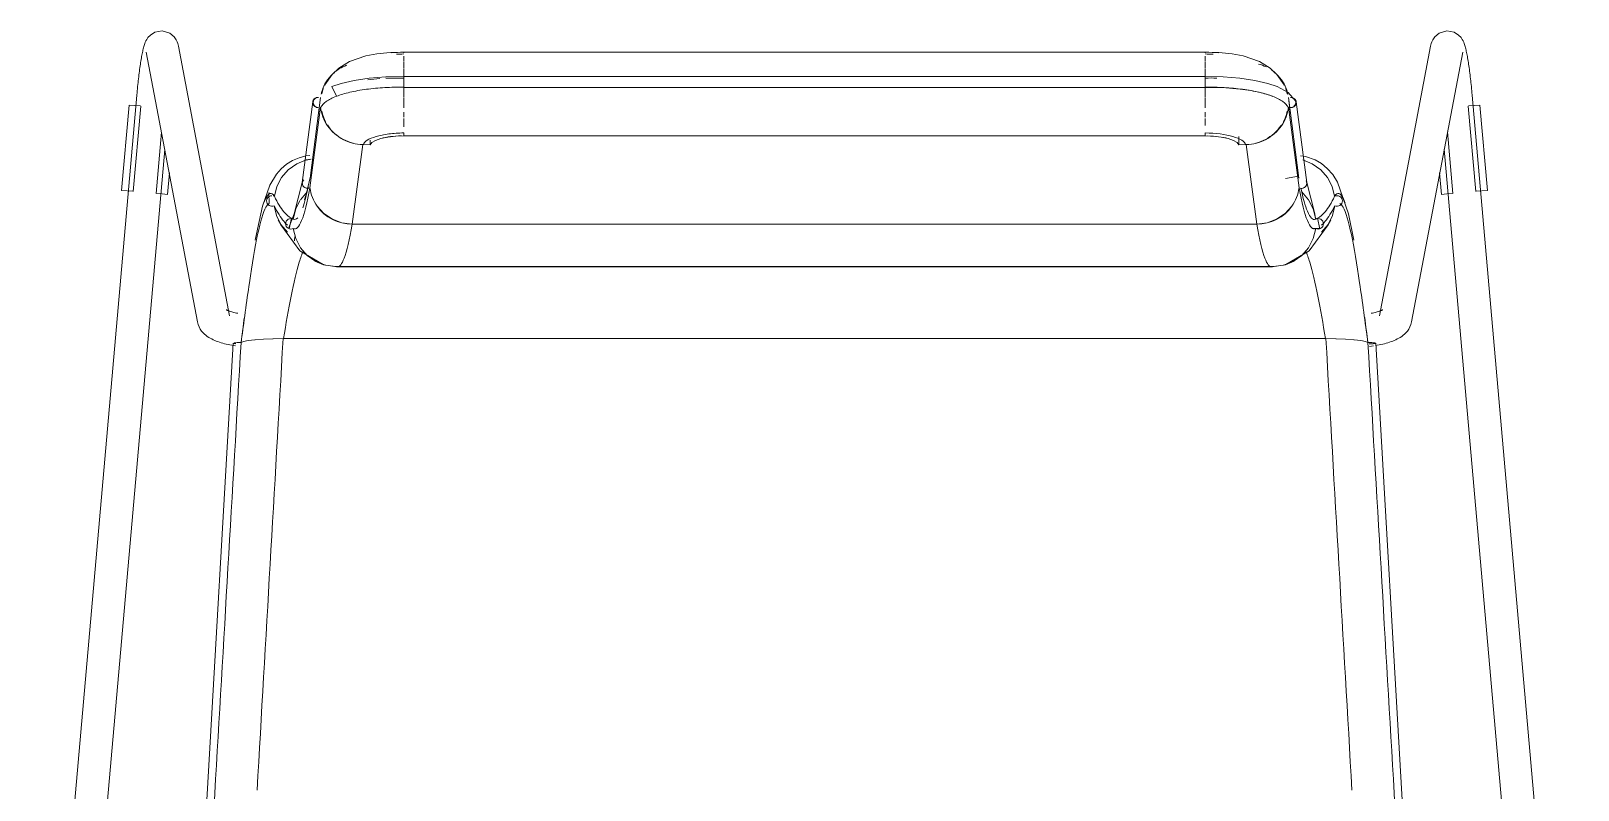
# Model space of a CAD drawing. Header units: millimetres. Extents: x 155927 to 326028, y -36033 to 97293.
# Drawn here: x 173147 to 173716, y 12868 to 13147 of the extents above; entities that cross this region are included whole.
import ezdxf

# ---------------------------------------------------------------- set-up
doc = ezdxf.new("R2010")
doc.units = ezdxf.units.MM
doc.header["$MEASUREMENT"] = 0
doc.layers.add('I-FURN', color=8, linetype='CONTINUOUS', lineweight=9)

msp = doc.modelspace()

# ---------------------------------------------------------------- linework, layer by layer
at = {"layer": 'I-FURN'}
for p, q in [((173192.3, 13146.96), (173190.65, 13145.92)), ((173195.06, 13147.44), (173192.3, 13146.96)), ((173197.81, 13146.61), (173195.06, 13147.44)), ((173197.81, 13146.61), (173199.39, 13145.28)), ((173664.75, 13146.61), (173663.17, 13145.28)), ((173664.75, 13146.61), (173667.5, 13147.44)), ((173667.5, 13147.44), (173670.26, 13146.96)), ((173670.26, 13146.96), (173671.91, 13145.92)), ((173188.03, 13140.83), (173187.93, 13140.4)), ((173188.13, 13141.24), (173188.03, 13140.83)), ((173188.24, 13141.65), (173188.13, 13141.24)), ((173188.36, 13142.04), (173188.24, 13141.65)), ((173188.48, 13142.44), (173188.36, 13142.04)), ((173188.62, 13142.84), (173188.48, 13142.44)), ((173188.79, 13143.27), (173188.62, 13142.84)), ((173189.01, 13143.75), (173188.79, 13143.27)), ((173189.31, 13144.31), (173189.01, 13143.75)), ((173189.79, 13145.01), (173189.31, 13144.31)), ((173190.65, 13145.92), (173189.79, 13145.01)), ((173199.39, 13145.28), (173200.14, 13144.2)), ((173200.14, 13144.2), (173200.51, 13143.4)), ((173200.51, 13143.4), (173200.72, 13142.78)), ((173200.72, 13142.78), (173200.86, 13142.27)), ((173200.86, 13142.27), (173200.95, 13141.85)), ((173219.76, 13042.56), (173200.95, 13141.85)), ((173661.61, 13141.85), (173642.8, 13042.56)), ((173661.7, 13142.27), (173661.61, 13141.85)), ((173661.84, 13142.78), (173661.7, 13142.27)), ((173662.05, 13143.4), (173661.84, 13142.78)), ((173662.42, 13144.2), (173662.05, 13143.4)), ((173663.17, 13145.28), (173662.42, 13144.2)), ((173671.91, 13145.92), (173672.77, 13145.01)), ((173672.77, 13145.01), (173673.25, 13144.31)), ((173673.25, 13144.31), (173673.55, 13143.75)), ((173673.55, 13143.75), (173673.77, 13143.27)), ((173673.77, 13143.27), (173673.94, 13142.84)), ((173673.94, 13142.84), (173674.08, 13142.44)), ((173674.08, 13142.44), (173674.2, 13142.04)), ((173674.2, 13142.04), (173674.32, 13141.65)), ((173674.32, 13141.65), (173674.43, 13141.24)), ((173674.43, 13141.24), (173674.53, 13140.83)), ((173674.53, 13140.83), (173674.63, 13140.4)), ((173186.99, 13135.17), (173186.9, 13134.55)), ((173187.08, 13135.77), (173186.99, 13135.17)), ((173187.17, 13136.36), (173187.08, 13135.77)), ((173187.26, 13136.93), (173187.17, 13136.36)), ((173187.36, 13137.48), (173187.26, 13136.93)), ((173187.45, 13138.01), (173187.36, 13137.48)), ((173187.54, 13138.53), (173187.45, 13138.01)), ((173187.64, 13139.02), (173187.54, 13138.53)), ((173187.73, 13139.5), (173187.64, 13139.02)), ((173187.83, 13139.96), (173187.73, 13139.5)), ((173187.93, 13140.4), (173187.83, 13139.96)), ((173189.16, 13139.61), (173207.97, 13040.32)), ((173263.92, 13136.13), (173260.04, 13133.74)), ((173269.97, 13138.25), (173263.92, 13136.13)), ((173274, 13139.04), (173269.97, 13138.25)), ((173278.82, 13139.55), (173274, 13139.04)), ((173283.85, 13139.66), (173278.82, 13139.55)), ((173283.85, 13139.66), (173283.85, 13139.49)), ((173578.71, 13139.66), (173283.85, 13139.66)), ((173283.85, 13139.36), (173283.85, 13139.64)), ((173283.85, 13136.42), (173283.85, 13138.17)), ((173283.85, 13133.56), (173283.85, 13136.14)), ((173578.71, 13139.49), (173578.71, 13139.66)), ((173578.71, 13139.66), (173583.74, 13139.55)), ((173578.71, 13139.64), (173578.71, 13139.36)), ((173578.71, 13138.17), (173578.71, 13136.42)), ((173578.71, 13136.14), (173578.71, 13133.56)), ((173583.74, 13139.55), (173588.56, 13139.04)), ((173588.56, 13139.04), (173592.59, 13138.25)), ((173592.59, 13138.25), (173598.64, 13136.13)), ((173598.64, 13136.13), (173602.52, 13133.74)), ((173654.59, 13040.32), (173673.4, 13139.61)), ((173674.63, 13140.4), (173674.73, 13139.96)), ((173674.73, 13139.96), (173674.83, 13139.5)), ((173674.83, 13139.5), (173674.92, 13139.02)), ((173674.92, 13139.02), (173675.02, 13138.53)), ((173675.02, 13138.53), (173675.11, 13138.01)), ((173675.11, 13138.01), (173675.2, 13137.48)), ((173675.2, 13137.48), (173675.3, 13136.93)), ((173675.3, 13136.93), (173675.39, 13136.36)), ((173675.39, 13136.36), (173675.48, 13135.77)), ((173675.48, 13135.77), (173675.57, 13135.17)), ((173675.57, 13135.17), (173675.66, 13134.55)), ((173186.21, 13129.12), (173186.13, 13128.39)), ((173186.29, 13129.83), (173186.21, 13129.12)), ((173186.37, 13130.54), (173186.29, 13129.83)), ((173186.46, 13131.24), (173186.37, 13130.54)), ((173186.54, 13131.93), (173186.46, 13131.24)), ((173186.63, 13132.61), (173186.54, 13131.93)), ((173186.72, 13133.27), (173186.63, 13132.61)), ((173186.81, 13133.92), (173186.72, 13133.27)), ((173186.9, 13134.55), (173186.81, 13133.92)), ((173257.56, 13131.44), (173254.88, 13127.54)), ((173260.04, 13133.74), (173257.56, 13131.44)), ((173265.57, 13129.2), (173260.88, 13128.1)), ((173271.19, 13130.04), (173265.57, 13129.2)), ((173277.31, 13130.53), (173271.19, 13130.04)), ((173283.85, 13130.62), (173277.31, 13130.53)), ((173283.85, 13133.41), (173283.85, 13130.38)), ((173283.85, 13130.38), (173283.85, 13133.39)), ((173578.71, 13130.62), (173283.85, 13130.62)), ((173283.85, 13126.77), (173283.85, 13130.62)), ((173283.85, 13130.62), (173283.85, 13130.56)), ((173283.85, 13130.56), (173283.85, 13130.36)), ((173283.85, 13130.36), (173283.85, 13130.05)), ((173283.85, 13130.05), (173283.85, 13129.66)), ((173283.85, 13129.66), (173283.85, 13129.21)), ((173283.85, 13129.21), (173283.85, 13128.72)), ((173578.71, 13130.38), (173578.71, 13133.41)), ((173578.71, 13133.39), (173578.71, 13130.38)), ((173578.71, 13130.62), (173578.71, 13126.67)), ((173578.71, 13130.62), (173585.25, 13130.53)), ((173578.71, 13130.56), (173578.71, 13130.62)), ((173578.71, 13130.36), (173578.71, 13130.56)), ((173578.71, 13130.05), (173578.71, 13130.36)), ((173578.71, 13129.66), (173578.71, 13130.05)), ((173578.71, 13129.21), (173578.71, 13129.66)), ((173578.71, 13128.72), (173578.71, 13129.21)), ((173585.25, 13130.53), (173591.37, 13130.04)), ((173591.37, 13130.04), (173596.99, 13129.2)), ((173596.99, 13129.2), (173601.68, 13128.1)), ((173602.52, 13133.74), (173605, 13131.44)), ((173605, 13131.44), (173607.68, 13127.54)), ((173675.66, 13134.55), (173675.75, 13133.92)), ((173675.75, 13133.92), (173675.84, 13133.27)), ((173675.84, 13133.27), (173675.93, 13132.61)), ((173675.93, 13132.61), (173676.02, 13131.93)), ((173676.02, 13131.93), (173676.1, 13131.24)), ((173676.1, 13131.24), (173676.19, 13130.54)), ((173676.19, 13130.54), (173676.27, 13129.83)), ((173676.27, 13129.83), (173676.35, 13129.12)), ((173676.35, 13129.12), (173676.43, 13128.39)), ((173185.68, 13123.77), (173146.73, 12680.44)), ((173185.69, 13123.92), (173185.68, 13123.77)), ((173185.76, 13124.68), (173185.69, 13123.92)), ((173185.83, 13125.43), (173185.76, 13124.68)), ((173185.9, 13126.17), (173185.83, 13125.43)), ((173185.98, 13126.92), (173185.9, 13126.17)), ((173186.05, 13127.66), (173185.98, 13126.92)), ((173186.13, 13128.39), (173186.05, 13127.66)), ((173254.88, 13127.54), (173254.78, 13127.35)), ((173260.88, 13128.1), (173257.42, 13126.94)), ((173257.42, 13126.94), (173259.18, 13123.4)), ((173283.85, 13128.72), (173283.85, 13128.22)), ((173283.85, 13128.22), (173283.85, 13127.75)), ((173283.85, 13127.75), (173283.85, 13127.33)), ((173283.85, 13127.33), (173283.85, 13127)), ((173283.85, 13127), (173283.85, 13126.77)), ((173283.85, 13126.69), (173283.85, 13122.88)), ((173283.85, 13122.88), (173283.85, 13126.69)), ((173283.85, 13126.66), (173578.71, 13126.66)), ((173578.71, 13128.22), (173578.71, 13128.72)), ((173578.71, 13127.75), (173578.71, 13128.22)), ((173578.71, 13127.33), (173578.71, 13127.75)), ((173578.71, 13127), (173578.71, 13127.33)), ((173578.71, 13126.77), (173578.71, 13127)), ((173578.71, 13126.67), (173578.71, 13126.77)), ((173578.71, 13122.88), (173578.71, 13126.69)), ((173578.71, 13126.69), (173578.71, 13122.88)), ((173584.93, 13126.58), (173578.71, 13126.66)), ((173591.49, 13126.05), (173584.93, 13126.58)), ((173595.51, 13125.46), (173591.49, 13126.05)), ((173599.94, 13124.49), (173595.51, 13125.46)), ((173603.38, 13123.4), (173599.94, 13124.49)), ((173601.68, 13128.1), (173605.14, 13126.94)), ((173605.14, 13126.94), (173609.25, 13124.76)), ((173607.68, 13127.54), (173607.78, 13127.35)), ((173609.25, 13124.76), (173611.8, 13121.85)), ((173676.43, 13128.39), (173676.51, 13127.66)), ((173676.51, 13127.66), (173676.58, 13126.92)), ((173676.58, 13126.92), (173676.66, 13126.17)), ((173676.66, 13126.17), (173676.73, 13125.43)), ((173676.73, 13125.43), (173676.8, 13124.68)), ((173676.8, 13124.68), (173676.87, 13123.92)), ((173676.87, 13123.92), (173676.88, 13123.77)), ((173715.83, 12680.44), (173676.88, 13123.77)), ((173180.1, 13088.75), (173182.86, 13120.16)), ((173182.86, 13120.16), (173184.91, 13119.98)), ((173184.34, 13088.38), (173187.1, 13119.79)), ((173184.91, 13119.98), (173186.97, 13119.8)), ((173250.4, 13121.35), (173246.55, 13091.58)), ((173253.22, 13119.37), (173249.38, 13089.67)), ((173253.24, 13122.91), (173249.4, 13093.22)), ((173252.79, 13119.38), (173252.47, 13116.94)), ((173283.85, 13119.13), (173283.85, 13122.69)), ((173578.71, 13122.69), (173578.71, 13119.13)), ((173613.16, 13093.22), (173609.32, 13122.91)), ((173609.34, 13119.37), (173613.18, 13089.67)), ((173609.47, 13121.72), (173610.09, 13116.95)), ((173616.01, 13091.58), (173612.16, 13121.35)), ((173675.46, 13119.79), (173678.22, 13088.38)), ((173675.59, 13119.8), (173677.65, 13119.98)), ((173677.65, 13119.98), (173679.7, 13120.16)), ((173679.7, 13120.16), (173682.46, 13088.75)), ((173283.85, 13115.66), (173283.85, 13117.5)), ((173283.85, 13112.67), (173283.85, 13115.14)), ((173283.85, 13112.78), (173283.85, 13112.15)), ((173578.71, 13117.5), (173578.71, 13115.66)), ((173578.71, 13115.14), (173578.71, 13112.67)), ((173194.76, 13110.11), (173192.78, 13087.63)), ((173271.5, 13107.17), (173271.5, 13105.5)), ((173271.5, 13105.5), (173272.14, 13106.36)), ((173272.14, 13106.36), (173273.49, 13107.15)), ((173273.49, 13107.15), (173275.47, 13107.82)), ((173275.47, 13107.82), (173277.97, 13108.33)), ((173277.97, 13108.33), (173280.82, 13108.65)), ((173280.82, 13108.65), (173283.85, 13108.76)), ((173578.71, 13108.82), (173283.85, 13108.82)), ((173283.85, 13108.76), (173578.71, 13108.76)), ((173578.71, 13108.76), (173581.74, 13108.65)), ((173581.74, 13108.65), (173584.59, 13108.33)), ((173584.59, 13108.33), (173587.09, 13107.82)), ((173587.09, 13107.82), (173589.07, 13107.15)), ((173589.07, 13107.15), (173590.42, 13106.36)), ((173590.42, 13106.36), (173591.06, 13105.5)), ((173591.06, 13105.5), (173591.06, 13108.51)), ((173669.78, 13087.63), (173667.79, 13110.24)), ((173158.68, 12679.39), (173195.97, 13103.74)), ((173245.35, 13100.77), (173242.99, 13099.74)), ((173247.86, 13101.43), (173245.35, 13100.77)), ((173249.28, 13101.58), (173247.86, 13101.43)), ((173264.92, 13076.29), (173268.78, 13105.57)), ((173268.78, 13105.57), (173271.5, 13105.5)), ((173591.06, 13105.5), (173593.78, 13105.57)), ((173593.78, 13105.57), (173597.64, 13076.29)), ((173615.55, 13101.25), (173613.77, 13101.48)), ((173619.15, 13099.96), (173615.55, 13101.25)), ((173666.58, 13103.89), (173703.88, 12679.39)), ((173197.01, 13087.26), (173197.71, 13095.16)), ((173238.81, 13096.68), (173237.07, 13094.72)), ((173240.79, 13098.36), (173238.81, 13096.68)), ((173241.4, 13096.34), (173238.92, 13093.51)), ((173242.99, 13099.74), (173240.79, 13098.36)), ((173244.49, 13098.51), (173241.4, 13096.34)), ((173248, 13099.92), (173244.49, 13098.51)), ((173248, 13099.91), (173249.75, 13100.28)), ((173249.74, 13100.28), (173248, 13099.92)), ((173618.07, 13098.51), (173614.56, 13099.92)), ((173621.16, 13096.34), (173618.07, 13098.51)), ((173621.42, 13098.62), (173619.15, 13099.96)), ((173623.64, 13093.51), (173621.16, 13096.34)), ((173623.59, 13096.84), (173621.42, 13098.62)), ((173625.58, 13094.59), (173623.59, 13096.84)), ((173664.85, 13095.16), (173665.55, 13087.26)), ((173234.57, 13090.6), (173231.9, 13082.98)), ((173237.07, 13094.72), (173234.57, 13090.6)), ((173237.18, 13090.19), (173236.28, 13086.56)), ((173238.92, 13093.51), (173237.18, 13090.19)), ((173246.56, 13091.66), (173243.59, 13080.04)), ((173246.6, 13091.81), (173246.53, 13091.34)), ((173246.53, 13091.34), (173246.6, 13090.88)), ((173246.79, 13092.25), (173246.6, 13091.81)), ((173246.6, 13090.88), (173246.79, 13090.43)), ((173247.08, 13092.64), (173246.79, 13092.25)), ((173246.79, 13090.43), (173247.08, 13090.05)), ((173247.08, 13090.05), (173247.47, 13089.75)), ((173247.47, 13089.75), (173247.92, 13089.56)), ((173247.92, 13089.56), (173248.41, 13089.48)), ((173248.15, 13087.71), (173249.52, 13094)), ((173248.41, 13089.48), (173248.91, 13089.52)), ((173613.04, 13094), (173608.22, 13093.05)), ((173613.65, 13089.52), (173614.15, 13089.48)), ((173614.15, 13089.48), (173614.64, 13089.56)), ((173614.64, 13089.56), (173615.09, 13089.75)), ((173615.09, 13089.75), (173615.48, 13090.05)), ((173615.48, 13090.05), (173615.77, 13090.43)), ((173615.96, 13091.81), (173615.77, 13092.25)), ((173615.77, 13090.43), (173615.96, 13090.88)), ((173616.03, 13091.34), (173615.96, 13091.81)), ((173615.96, 13090.88), (173616.03, 13091.34)), ((173616, 13091.66), (173618.97, 13080.04)), ((173625.38, 13090.19), (173623.64, 13093.51)), ((173626.28, 13086.56), (173625.38, 13090.19)), ((173627.4, 13091.77), (173625.58, 13094.59)), ((173631.39, 13080.05), (173627.4, 13091.77)), ((173182.15, 13088.57), (173180.1, 13088.75)), ((173184.21, 13088.39), (173182.15, 13088.57)), ((173194.97, 13087.44), (173192.91, 13087.62)), ((173197.01, 13087.26), (173194.97, 13087.44)), ((173233.47, 13085.35), (173233.4, 13084.86)), ((173233.4, 13084.86), (173233.46, 13084.37)), ((173233.41, 13084.86), (173233.48, 13085.34)), ((173233.46, 13084.37), (173233.41, 13084.86)), ((173233.65, 13083.92), (173233.46, 13084.37)), ((173233.46, 13084.37), (173233.64, 13083.91)), ((173233.67, 13085.8), (173233.47, 13085.35)), ((173233.48, 13085.34), (173233.67, 13085.8)), ((173233.64, 13083.91), (173233.93, 13083.51)), ((173233.94, 13083.51), (173233.65, 13083.92)), ((173233.67, 13085.8), (173233.97, 13086.19)), ((173233.97, 13086.19), (173233.67, 13085.8)), ((173233.97, 13086.19), (173234.36, 13086.5)), ((173234.36, 13086.5), (173233.97, 13086.19)), ((173235.37, 13087.49), (173234.2, 13087.81)), ((173234.2, 13087.81), (173234.4, 13083.96)), ((173234.81, 13086.7), (173234.36, 13086.5)), ((173234.36, 13086.5), (173234.82, 13086.69)), ((173235.31, 13086.77), (173234.81, 13086.7)), ((173234.82, 13086.69), (173235.31, 13086.77)), ((173235.81, 13086.73), (173236.28, 13086.56)), ((173236.28, 13086.56), (173235.81, 13086.73)), ((173245.66, 13084.97), (173244.13, 13081.91)), ((173248.39, 13088.18), (173245.88, 13085.3)), ((173247.39, 13085.27), (173248.15, 13087.71)), ((173616.68, 13085.3), (173614.17, 13088.18)), ((173618.43, 13081.91), (173616.68, 13085.3)), ((173626.28, 13086.56), (173626.75, 13086.73)), ((173626.75, 13086.73), (173626.28, 13086.56)), ((173626.75, 13086.73), (173627.25, 13086.77)), ((173627.25, 13086.77), (173626.75, 13086.73)), ((173627.25, 13086.77), (173627.74, 13086.69)), ((173627.75, 13086.7), (173627.25, 13086.77)), ((173627.74, 13086.69), (173628.2, 13086.5)), ((173628.2, 13086.5), (173627.75, 13086.7)), ((173628.2, 13086.5), (173628.59, 13086.19)), ((173628.59, 13086.19), (173628.2, 13086.5)), ((173628.59, 13086.19), (173628.89, 13085.8)), ((173628.89, 13085.8), (173628.59, 13086.19)), ((173628.91, 13083.92), (173628.62, 13083.51)), ((173628.63, 13083.51), (173628.92, 13083.91)), ((173628.89, 13085.8), (173629.08, 13085.34)), ((173629.09, 13085.35), (173628.89, 13085.8)), ((173629.1, 13084.37), (173628.91, 13083.92)), ((173628.92, 13083.91), (173629.1, 13084.37)), ((173629.08, 13085.34), (173629.15, 13084.86)), ((173629.16, 13084.86), (173629.09, 13085.35)), ((173629.15, 13084.86), (173629.1, 13084.37)), ((173629.1, 13084.37), (173629.16, 13084.86)), ((173667.59, 13087.44), (173665.55, 13087.26)), ((173669.65, 13087.62), (173667.59, 13087.44)), ((173680.41, 13088.57), (173678.35, 13088.39)), ((173682.46, 13088.75), (173680.41, 13088.57)), ((173231.9, 13082.98), (173230.01, 13074.46)), ((173233.93, 13083.51), (173234.31, 13083.19)), ((173234.31, 13083.2), (173233.94, 13083.51)), ((173234.76, 13082.99), (173234.31, 13083.2)), ((173234.31, 13083.19), (173234.76, 13082.99)), ((173235.25, 13082.9), (173234.76, 13082.99)), ((173234.76, 13082.99), (173235.25, 13082.9)), ((173235.75, 13082.93), (173235.25, 13082.9)), ((173235.25, 13082.9), (173235.75, 13082.92)), ((173236.23, 13083.08), (173235.75, 13082.93)), ((173235.75, 13082.92), (173236.23, 13083.08)), ((173237.02, 13079.47), (173236.23, 13083.08)), ((173236.23, 13083.08), (173237.01, 13079.46)), ((173237.01, 13079.46), (173238.65, 13076.14)), ((173238.66, 13076.14), (173237.02, 13079.47)), ((173241.33, 13078.11), (173240.94, 13077.8)), ((173240.95, 13077.79), (173241.33, 13078.11)), ((173241.33, 13078.11), (173241.78, 13078.31)), ((173241.78, 13078.31), (173241.33, 13078.11)), ((173243.59, 13080.04), (173241.42, 13074.72)), ((173242.56, 13078.48), (173241.72, 13074.59)), ((173241.78, 13078.31), (173242.27, 13078.39)), ((173242.27, 13078.39), (173241.78, 13078.31)), ((173242.27, 13078.39), (173242.77, 13078.35)), ((173242.77, 13078.36), (173242.27, 13078.39)), ((173243.24, 13078.19), (173242.77, 13078.36)), ((173242.77, 13078.35), (173243.24, 13078.19)), ((173244.13, 13081.91), (173243.24, 13078.19)), ((173252.01, 13082.91), (173254.49, 13080.17)), ((173254.49, 13080.17), (173257.61, 13078.09)), ((173257.61, 13078.09), (173261.15, 13076.77)), ((173601.41, 13076.77), (173604.95, 13078.09)), ((173604.95, 13078.09), (173608.07, 13080.17)), ((173608.07, 13080.17), (173610.55, 13082.91)), ((173619.32, 13078.19), (173618.43, 13081.91)), ((173618.97, 13080.04), (173619.29, 13078.18)), ((173619.79, 13078.36), (173619.32, 13078.19)), ((173619.32, 13078.19), (173619.79, 13078.35)), ((173619.79, 13078.35), (173620.29, 13078.39)), ((173620.29, 13078.39), (173619.79, 13078.36)), ((173620.84, 13074.59), (173620, 13078.48)), ((173620.29, 13078.39), (173620.78, 13078.31)), ((173620.78, 13078.31), (173620.29, 13078.39)), ((173620.78, 13078.31), (173621.23, 13078.11)), ((173621.23, 13078.11), (173620.78, 13078.31)), ((173621.23, 13078.11), (173621.61, 13077.79)), ((173621.62, 13077.8), (173621.23, 13078.11)), ((173625.54, 13079.47), (173623.9, 13076.14)), ((173623.91, 13076.14), (173625.55, 13079.46)), ((173626.33, 13083.08), (173625.54, 13079.47)), ((173625.55, 13079.46), (173626.33, 13083.08)), ((173626.81, 13082.93), (173626.33, 13083.08)), ((173626.33, 13083.08), (173626.81, 13082.92)), ((173627.31, 13082.9), (173626.81, 13082.93)), ((173626.81, 13082.92), (173627.31, 13082.9)), ((173627.8, 13082.99), (173627.31, 13082.9)), ((173627.31, 13082.9), (173627.8, 13082.99)), ((173628.25, 13083.2), (173627.8, 13082.99)), ((173627.8, 13082.99), (173628.25, 13083.19)), ((173628.62, 13083.51), (173628.25, 13083.2)), ((173628.25, 13083.19), (173628.63, 13083.51)), ((173633.29, 13070.39), (173631.39, 13080.05)), ((173230.01, 13074.46), (173229.27, 13070.39)), ((173238.6, 13076.06), (173237.71, 13077.81)), ((173245.58, 13066.52), (173238.6, 13076.06)), ((173238.65, 13076.14), (173241.05, 13073.3)), ((173241.05, 13073.3), (173238.66, 13076.14)), ((173240.46, 13076.93), (173240.39, 13076.44)), ((173240.39, 13076.44), (173240.46, 13075.95)), ((173240.4, 13076.44), (173240.46, 13076.93)), ((173240.46, 13075.95), (173240.4, 13076.44)), ((173240.46, 13076.93), (173240.65, 13077.39)), ((173240.65, 13077.39), (173240.46, 13076.93)), ((173240.65, 13075.49), (173240.46, 13075.95)), ((173240.46, 13075.95), (173240.65, 13075.49)), ((173240.94, 13077.8), (173240.65, 13077.39)), ((173240.65, 13077.39), (173240.95, 13077.79)), ((173240.95, 13075.09), (173240.65, 13075.49)), ((173240.65, 13075.49), (173240.94, 13075.09)), ((173240.94, 13075.09), (173241.33, 13074.77)), ((173241.33, 13074.77), (173240.95, 13075.09)), ((173241.78, 13074.57), (173241.33, 13074.77)), ((173241.33, 13074.77), (173241.78, 13074.57)), ((173242.27, 13074.49), (173241.78, 13074.57)), ((173241.78, 13074.57), (173242.27, 13074.49)), ((173242.77, 13074.53), (173242.27, 13074.49)), ((173242.27, 13074.49), (173242.77, 13074.52)), ((173243.24, 13074.69), (173242.77, 13074.53)), ((173242.77, 13074.52), (173243.24, 13074.69)), ((173243.24, 13074.69), (173244.13, 13070.97)), ((173261.15, 13076.77), (173264.92, 13076.29)), ((173597.64, 13076.29), (173264.92, 13076.29)), ((173264.92, 13076.29), (173597.64, 13076.29)), ((173597.64, 13076.29), (173601.41, 13076.77)), ((173616.98, 13066.52), (173623.96, 13076.06)), ((173618.26, 13074.67), (173621.14, 13074.72)), ((173618.43, 13070.97), (173619.32, 13074.69)), ((173619.79, 13074.53), (173619.32, 13074.69)), ((173619.32, 13074.69), (173619.79, 13074.52)), ((173620.29, 13074.49), (173619.79, 13074.53)), ((173619.79, 13074.52), (173620.29, 13074.49)), ((173620.78, 13074.57), (173620.29, 13074.49)), ((173620.29, 13074.49), (173620.78, 13074.57)), ((173621.23, 13074.77), (173620.78, 13074.57)), ((173620.78, 13074.57), (173621.23, 13074.77)), ((173621.61, 13075.09), (173621.23, 13074.77)), ((173621.23, 13074.77), (173621.62, 13075.09)), ((173623.9, 13076.14), (173621.51, 13073.3)), ((173621.51, 13073.3), (173623.91, 13076.14)), ((173621.61, 13077.79), (173621.91, 13077.39)), ((173621.91, 13075.49), (173621.61, 13075.09)), ((173621.91, 13077.39), (173621.62, 13077.8)), ((173621.62, 13075.09), (173621.91, 13075.49)), ((173621.91, 13077.39), (173622.1, 13076.93)), ((173622.1, 13076.93), (173621.91, 13077.39)), ((173622.1, 13075.95), (173621.91, 13075.49)), ((173621.91, 13075.49), (173622.1, 13075.95)), ((173622.1, 13076.93), (173622.16, 13076.44)), ((173622.17, 13076.44), (173622.1, 13076.93)), ((173622.16, 13076.44), (173622.1, 13075.95)), ((173622.1, 13075.95), (173622.17, 13076.44)), ((173623.96, 13076.06), (173624.85, 13077.81)), ((173245.89, 13067.58), (173244.13, 13070.97)), ((173244.13, 13070.97), (173245.88, 13067.58)), ((173254.24, 13061.41), (173245.58, 13066.52)), ((173245.88, 13067.58), (173248.39, 13064.7)), ((173248.39, 13064.71), (173245.89, 13067.58)), ((173608.32, 13061.41), (173616.98, 13066.52)), ((173616.67, 13067.58), (173614.17, 13064.71)), ((173614.17, 13064.7), (173616.68, 13067.58)), ((173618.43, 13070.97), (173616.67, 13067.58)), ((173616.68, 13067.58), (173618.43, 13070.97)), ((173251.53, 13062.54), (173248.39, 13064.71)), ((173248.39, 13064.7), (173251.53, 13062.53)), ((173254.39, 13061.34), (173251.21, 13062.71)), ((173255.1, 13061.17), (173251.53, 13062.54)), ((173251.53, 13062.53), (173255.1, 13061.17)), ((173259.43, 13060.54), (173254.39, 13061.34)), ((173258.89, 13060.7), (173255.1, 13061.17)), ((173255.1, 13061.17), (173258.89, 13060.7)), ((173603.13, 13060.54), (173608.17, 13061.34)), ((173607.46, 13061.17), (173603.67, 13060.7)), ((173603.67, 13060.7), (173607.46, 13061.17)), ((173611.03, 13062.54), (173607.46, 13061.17)), ((173607.46, 13061.17), (173611.03, 13062.53)), ((173608.17, 13061.34), (173611.35, 13062.71)), ((173614.17, 13064.71), (173611.03, 13062.54)), ((173611.03, 13062.53), (173614.17, 13064.7)), ((173603.67, 13060.7), (173258.89, 13060.7)), ((173258.89, 13060.7), (173603.67, 13060.7)), ((173259.43, 13060.54), (173564.23, 13060.54)), ((173564.23, 13060.54), (173603.13, 13060.54)), ((173218.54, 13044.79), (173218.57, 13044.77)), ((173218.57, 13044.77), (173218.64, 13044.73)), ((173218.64, 13044.73), (173218.73, 13044.68)), ((173218.73, 13044.68), (173218.88, 13044.61)), ((173218.88, 13044.61), (173219.07, 13044.52)), ((173219.07, 13044.52), (173219.31, 13044.42)), ((173219.31, 13044.42), (173219.57, 13044.32)), ((173219.57, 13044.32), (173219.88, 13044.22)), ((173219.88, 13044.22), (173220.21, 13044.11)), ((173220.21, 13044.11), (173220.58, 13044)), ((173220.58, 13044), (173220.97, 13043.89)), ((173220.97, 13043.89), (173221.4, 13043.79)), ((173221.4, 13043.79), (173221.84, 13043.68)), ((173641.16, 13043.79), (173640.72, 13043.68)), ((173641.59, 13043.89), (173641.16, 13043.79)), ((173641.98, 13044), (173641.59, 13043.89)), ((173642.35, 13044.11), (173641.98, 13044)), ((173642.68, 13044.22), (173642.35, 13044.11)), ((173642.99, 13044.32), (173642.68, 13044.22)), ((173643.25, 13044.42), (173642.99, 13044.32)), ((173643.49, 13044.52), (173643.25, 13044.42)), ((173643.68, 13044.61), (173643.49, 13044.52)), ((173643.83, 13044.68), (173643.68, 13044.61)), ((173643.92, 13044.73), (173643.83, 13044.68)), ((173643.99, 13044.77), (173643.92, 13044.73)), ((173644.02, 13044.79), (173643.99, 13044.77)), ((173207.97, 13040.32), (173208.23, 13039.34)), ((173208.23, 13039.34), (173208.59, 13038.44)), ((173208.59, 13038.44), (173209.03, 13037.65)), ((173221.84, 13043.68), (173222.31, 13043.58)), ((173222.31, 13043.58), (173222.8, 13043.49)), ((173640.25, 13043.58), (173639.76, 13043.49)), ((173640.72, 13043.68), (173640.25, 13043.58)), ((173653.97, 13038.44), (173653.53, 13037.65)), ((173654.33, 13039.34), (173653.97, 13038.44)), ((173654.59, 13040.32), (173654.33, 13039.34)), ((173201.88, 12700.57), (173221.16, 13032.48)), ((173209.03, 13037.65), (173209.51, 13036.96)), ((173209.51, 13036.96), (173210.02, 13036.37)), ((173210.02, 13036.37), (173210.55, 13035.85)), ((173210.55, 13035.85), (173211.08, 13035.39)), ((173211.08, 13035.39), (173211.61, 13034.99)), ((173211.61, 13034.99), (173212.14, 13034.63)), ((173212.14, 13034.63), (173212.68, 13034.31)), ((173212.68, 13034.31), (173213.22, 13034.02)), ((173213.22, 13034.02), (173213.77, 13033.75)), ((173213.77, 13033.75), (173214.33, 13033.5)), ((173214.33, 13033.5), (173214.9, 13033.26)), ((173214.9, 13033.26), (173215.48, 13033.04)), ((173215.48, 13033.04), (173216.08, 13032.84)), ((173216.08, 13032.84), (173216.68, 13032.64)), ((173216.68, 13032.64), (173217.3, 13032.46)), ((173217.3, 13032.46), (173217.93, 13032.29)), ((173221.22, 13032.42), (173221.16, 13032.48)), ((173221.17, 13032.48), (173221.23, 13032.42)), ((173221.41, 13032.37), (173221.7, 13032.33)), ((173221.7, 13032.33), (173221.41, 13032.37)), ((173221.73, 13032.62), (173221.43, 13032.58)), ((173221.43, 13032.58), (173221.73, 13032.62)), ((173222.12, 13032.66), (173221.73, 13032.62)), ((173221.73, 13032.62), (173222.11, 13032.66)), ((173222.11, 13032.66), (173222.57, 13032.68)), ((173222.57, 13032.68), (173222.12, 13032.66)), ((173223.06, 13032.69), (173222.57, 13032.68)), ((173222.57, 13032.68), (173223.06, 13032.69)), ((173223.56, 13032.68), (173223.06, 13032.69)), ((173223.06, 13032.69), (173223.56, 13032.68)), ((173224.03, 13032.67), (173223.56, 13032.68)), ((173223.56, 13032.68), (173224.03, 13032.67)), ((173224.03, 13032.67), (173224.93, 13033.07)), ((173224.93, 13033.07), (173224.03, 13032.67)), ((173224.93, 13033.07), (173226.67, 13033.43)), ((173226.68, 13033.43), (173224.93, 13033.07)), ((173226.68, 13033.43), (173229.14, 13033.74)), ((173229.17, 13033.74), (173226.68, 13033.43)), ((173229.17, 13033.75), (173232.23, 13033.98)), ((173232.28, 13033.98), (173229.17, 13033.74)), ((173232.27, 13033.98), (173235.75, 13034.13)), ((173235.81, 13034.14), (173232.28, 13033.98)), ((173235.81, 13034.14), (173239.5, 13034.19)), ((173239.58, 13034.19), (173235.81, 13034.14)), ((173622.98, 13034.19), (173239.58, 13034.19)), ((173239.58, 13034.19), (173622.98, 13034.19)), ((173626.75, 13034.14), (173622.98, 13034.19)), ((173623.06, 13034.19), (173626.75, 13034.14)), ((173630.28, 13033.98), (173626.75, 13034.14)), ((173626.81, 13034.13), (173630.29, 13033.98)), ((173633.39, 13033.74), (173630.28, 13033.98)), ((173630.33, 13033.98), (173633.39, 13033.75)), ((173635.88, 13033.43), (173633.39, 13033.74)), ((173633.42, 13033.74), (173635.88, 13033.43)), ((173637.63, 13033.07), (173635.88, 13033.43)), ((173635.89, 13033.43), (173637.63, 13033.07)), ((173637.63, 13033.07), (173638.53, 13032.67)), ((173638.53, 13032.67), (173637.63, 13033.07)), ((173639, 13032.68), (173638.53, 13032.67)), ((173638.53, 13032.67), (173639, 13032.68)), ((173639.5, 13032.69), (173639, 13032.68)), ((173639, 13032.68), (173639.5, 13032.69)), ((173639.99, 13032.68), (173639.5, 13032.69)), ((173639.5, 13032.69), (173639.99, 13032.68)), ((173640.44, 13032.66), (173639.99, 13032.68)), ((173639.99, 13032.68), (173640.45, 13032.66)), ((173640.83, 13032.62), (173640.44, 13032.66)), ((173640.45, 13032.66), (173640.83, 13032.62)), ((173641.13, 13032.58), (173640.83, 13032.62)), ((173640.83, 13032.62), (173641.13, 13032.58)), ((173640.86, 13032.33), (173641.15, 13032.37)), ((173641.15, 13032.37), (173640.86, 13032.33)), ((173641.32, 13032.53), (173641.13, 13032.58)), ((173641.13, 13032.58), (173641.33, 13032.53)), ((173641.15, 13032.37), (173641.33, 13032.42)), ((173641.34, 13032.42), (173641.15, 13032.37)), ((173641.39, 13032.48), (173641.32, 13032.53)), ((173641.33, 13032.53), (173641.4, 13032.48)), ((173641.33, 13032.42), (173641.39, 13032.48)), ((173641.4, 13032.48), (173641.34, 13032.42)), ((173660.68, 12700.57), (173641.4, 13032.48)), ((173645.26, 13032.46), (173644.63, 13032.29)), ((173645.88, 13032.64), (173645.26, 13032.46)), ((173646.48, 13032.84), (173645.88, 13032.64)), ((173647.08, 13033.04), (173646.48, 13032.84)), ((173647.66, 13033.26), (173647.08, 13033.04)), ((173648.23, 13033.5), (173647.66, 13033.26)), ((173648.79, 13033.75), (173648.23, 13033.5)), ((173649.34, 13034.02), (173648.79, 13033.75)), ((173649.88, 13034.31), (173649.34, 13034.02)), ((173650.42, 13034.63), (173649.88, 13034.31)), ((173650.95, 13034.99), (173650.42, 13034.63)), ((173651.48, 13035.39), (173650.95, 13034.99)), ((173652.01, 13035.85), (173651.48, 13035.39)), ((173652.54, 13036.37), (173652.01, 13035.85)), ((173653.05, 13036.96), (173652.54, 13036.37)), ((173653.53, 13037.65), (173653.05, 13036.96)), ((173217.93, 13032.29), (173218.57, 13032.12)), ((173218.57, 13032.12), (173219.23, 13031.97)), ((173219.23, 13031.97), (173219.89, 13031.83)), ((173219.89, 13031.83), (173220.57, 13031.69)), ((173220.57, 13031.69), (173221.27, 13031.57)), ((173221.27, 13031.57), (173221.97, 13031.45)), ((173221.7, 13032.33), (173222.08, 13032.29)), ((173222.08, 13032.29), (173221.7, 13032.33)), ((173639.04, 13032.27), (173639.54, 13032.26)), ((173639.54, 13032.26), (173639.04, 13032.27)), ((173639.87, 13031.34), (173639.15, 13031.25)), ((173639.54, 13032.26), (173640.03, 13032.27)), ((173640.03, 13032.27), (173639.54, 13032.26)), ((173640.59, 13031.45), (173639.87, 13031.34)), ((173640.03, 13032.27), (173640.48, 13032.29)), ((173640.48, 13032.29), (173640.03, 13032.27)), ((173640.48, 13032.29), (173640.86, 13032.33)), ((173640.86, 13032.33), (173640.48, 13032.29)), ((173641.99, 13031.69), (173641.29, 13031.57)), ((173642.67, 13031.83), (173641.99, 13031.69)), ((173643.33, 13031.97), (173642.67, 13031.83)), ((173643.99, 13032.12), (173643.33, 13031.97)), ((173644.63, 13032.29), (173643.99, 13032.12))]:
    msp.add_line(p, q, dxfattribs=at)
for centre, major_axis, ratio, start_param, end_param in [((173283.85, 13135.38), (-12.4, 0), 0.287441, 4.712389, 4.932602), ((173578.71, 13135.38), (12.4, 0), 0.287441, 1.332781, 1.570796), ((173283.85, 13123.91), (0, 15.75), 0.000004, 2.669107, 2.851347), ((173578.71, 13123.91), (0, 15.75), 0.000004, 3.431839, 3.614078), ((173248.5, 13091.35), (1.96, 0), 0.955139, 2.379629, 4.923331), ((173265.05, 13091.36), (15.78, 0), 0.955139, 3.254129, 3.495629), ((173597.51, 13091.36), (15.78, 0), 0.955139, 5.929149, 6.170649), ((173614.06, 13091.35), (1.96, 0), 0.955139, 4.501447, 6.790779), ((173265.05, 13091.36), (15.78, 0), 0.955139, 3.495799, 3.737346), ((173597.51, 13091.36), (15.78, 0), 0.955139, 5.687432, 5.928979), ((173265.05, 13091.36), (15.78, 0), 0.955139, 3.737469, 4.704147), ((173597.51, 13091.36), (15.78, 0), 0.955139, 4.720632, 5.68731)]:
    msp.add_ellipse(centre, major_axis=major_axis, ratio=ratio, start_param=start_param, end_param=end_param, dxfattribs=at)
for points, knots in [([(173262.99, 13134.82), (173262.47, 13134.63), (173261.12, 13134.07), (173259.87, 13133.33), (173259.14, 13132.8)], [0.260519, 0.260519, 0.260519, 0.260519, 0.3333333, 0.4544474, 0.4544474, 0.4544474, 0.4544474]), ([(173258.35, 13132.17), (173257.4, 13131.38), (173255.73, 13129.57), (173254.13, 13126.75), (173253.67, 13124.84), (173253.51, 13124.1)], [0.5, 0.5, 0.5, 0.5, 0.6666667, 0.8333333, 0.9365189, 0.9365189, 0.9365189, 0.9365189]), ([(173609.13, 13124.03), (173608.97, 13124.8), (173608.4, 13126.7), (173606.84, 13129.56), (173604.84, 13131.75), (173603.45, 13132.75), (173603.05, 13133.02)], [0.0592823, 0.0592823, 0.0592823, 0.0592823, 0.1666667, 0.3333333, 0.5, 0.565028, 0.565028, 0.565028, 0.565028]), ([(173259.18, 13123.4), (173260.61, 13123.94), (173263.94, 13124.94), (173270, 13126.03), (173276.86, 13126.66), (173281.51, 13126.74), (173283.85, 13126.69)], [0.3397465, 0.3397465, 0.3397465, 0.3397465, 0.5, 0.6666667, 0.8333333, 0.9999948, 0.9999948, 0.9999948, 0.9999948]), ([(173252.37, 13122.96), (173252.22, 13122.96), (173252, 13122.94), (173251.71, 13122.87), (173251.44, 13122.78), (173251.13, 13122.59), (173250.81, 13122.31), (173250.57, 13121.95), (173250.44, 13121.6), (173250.39, 13121.29), (173250.39, 13121.01), (173250.42, 13120.75), (173250.49, 13120.5), (173250.61, 13120.24), (173250.8, 13119.94), (173251.12, 13119.61), (173251.52, 13119.37), (173251.87, 13119.26), (173252.13, 13119.21), (173252.29, 13119.19), (173252.37, 13119.19)], [0.1111111, 0.1111111, 0.1111111, 0.1111111, 0.1666667, 0.1944444, 0.2222222, 0.2777778, 0.3333333, 0.3888889, 0.4444444, 0.4791667, 0.5138889, 0.5486111, 0.5833333, 0.6180556, 0.6527778, 0.7222222, 0.7916667, 0.8263889, 0.8611111, 0.8888889, 0.8888889, 0.8888889, 0.8888889]), ([(173251.97, 13119.28), (173251.85, 13119.32), (173251.62, 13119.42), (173251.21, 13119.7), (173250.75, 13120.24), (173250.5, 13121.11), (173250.73, 13121.9), (173251.12, 13122.41), (173251.51, 13122.7), (173251.96, 13122.89), (173252.29, 13122.93), (173252.46, 13122.94)], [-0.8125, -0.8125, -0.8125, -0.8125, -0.765625, -0.71875, -0.625, -0.5, -0.375, -0.3125, -0.25, -0.1875, -0.125, -0.125, -0.125, -0.125]), ([(173609.34, 13119.37), (173609.48, 13119.31), (173609.69, 13119.24), (173609.98, 13119.2), (173610.26, 13119.19), (173610.56, 13119.22), (173610.85, 13119.31), (173611.12, 13119.42), (173611.43, 13119.62), (173611.75, 13119.92), (173611.99, 13120.29), (173612.12, 13120.65), (173612.17, 13120.96), (173612.17, 13121.23), (173612.14, 13121.5), (173612.07, 13121.74), (173611.95, 13121.99), (173611.76, 13122.29), (173611.44, 13122.6), (173611.04, 13122.82), (173610.69, 13122.92), (173610.43, 13122.95), (173610.27, 13122.96), (173610.19, 13122.96)], [0, 0, 0, 0, 0.0555556, 0.0833333, 0.1111111, 0.1666667, 0.1944444, 0.2222222, 0.2777778, 0.3333333, 0.3888889, 0.4444444, 0.4791667, 0.5138889, 0.5486111, 0.5833333, 0.6180556, 0.6527778, 0.7222222, 0.7916667, 0.8263889, 0.8611111, 0.8888889, 0.8888889, 0.8888889, 0.8888889]), ([(173610.1, 13122.94), (173610.27, 13122.94), (173610.55, 13122.9), (173610.94, 13122.75), (173611.35, 13122.5), (173611.81, 13121.97), (173612.06, 13121.11), (173611.83, 13120.32), (173611.44, 13119.79), (173611.05, 13119.47), (173610.75, 13119.33), (173610.59, 13119.28)], [-0.875, -0.875, -0.875, -0.875, -0.8125, -0.765625, -0.71875, -0.625, -0.5, -0.375, -0.3125, -0.25, -0.1875, -0.1875, -0.1875, -0.1875]), ([(173265.25, 13106.12), (173264.02, 13106.45), (173260.49, 13107.87), (173257.09, 13110.44), (173255.94, 13112.72), (173255.88, 13112.84)], [-0.8333333, -0.8333333, -0.8333333, -0.8333333, -0.6666667, -0.3333333, -0.3156804, -0.3156804, -0.3156804, -0.3156804]), ([(173606.73, 13112.82), (173606.66, 13112.71), (173605.17, 13110.53), (173602.13, 13107.93), (173598.55, 13106.37), (173597.31, 13106.12)], [-0.6843196, -0.6843196, -0.6843196, -0.6843196, -0.6666667, -0.3333333, -0.1666667, -0.1666667, -0.1666667, -0.1666667]), ([(173619.32, 13078.19), (173618.3, 13077.65), (173616.48, 13079.38), (173614.67, 13085.86), (173613.88, 13089.58)], [0, 0, 0, 0, 0.5, 0.8877852, 0.8877852, 0.8877852, 0.8877852]), ([(173224.03, 13032.67), (173225.05, 13040.22), (173227.08, 13055.43), (173230.13, 13073.87), (173232.57, 13082.17), (173233.99, 13083.76), (173234.4, 13083.96)], [0, 0, 0, 0, 0.25, 0.5, 0.75, 0.8499411, 0.8499411, 0.8499411, 0.8499411]), ([(173232.51, 13084.35), (173232.74, 13084.98), (173234, 13087.89), (173235.25, 13088.12), (173236.28, 13086.56)], [0.6929173, 0.6929173, 0.6929173, 0.6929173, 0.75, 1, 1, 1, 1]), ([(173236.28, 13086.56), (173237.44, 13084.16), (173239.53, 13080.73), (173241.62, 13078.95), (173242.56, 13078.48)], [0, 0, 0, 0, 0.5, 0.9025383, 0.9025383, 0.9025383, 0.9025383]), ([(173626.28, 13086.56), (173625.12, 13084.16), (173623.03, 13080.73), (173620.94, 13078.95), (173620, 13078.48)], [0, 0, 0, 0, 0.5, 0.9025379, 0.9025379, 0.9025379, 0.9025379]), ([(173630.13, 13084.14), (173629.87, 13084.86), (173628.59, 13087.89), (173627.31, 13088.12), (173626.28, 13086.56)], [0.6866019, 0.6866019, 0.6866019, 0.6866019, 0.75, 1, 1, 1, 1]), ([(173638.53, 13032.67), (173637.51, 13040.22), (173635.48, 13055.43), (173632.43, 13073.87), (173629.99, 13082.17), (173628.57, 13083.76), (173628.16, 13083.96)], [0, 0, 0, 0, 0.25, 0.5, 0.75, 0.8499412, 0.8499412, 0.8499412, 0.8499412]), ([(173236.23, 13083.08), (173237.4, 13080.67), (173239.02, 13078.01), (173240.65, 13076.34), (173241.11, 13075.95)], [0, 0, 0, 0, 0.5, 0.6963068, 0.6963068, 0.6963068, 0.6963068]), ([(173626.33, 13083.08), (173625.16, 13080.67), (173623.54, 13078.01), (173621.91, 13076.34), (173621.45, 13075.95)], [0, 0, 0, 0, 0.5, 0.696307, 0.696307, 0.696307, 0.696307]), ([(173259.43, 13060.54), (173260.25, 13060.54), (173262.09, 13062.93), (173263.92, 13070.57), (173264.92, 13076.29)], [0.0892847, 0.0892847, 0.0892847, 0.0892847, 0.5, 1, 1, 1, 1]), ([(173597.64, 13076.29), (173598.64, 13070.57), (173600.47, 13062.93), (173602.31, 13060.54), (173603.13, 13060.54)], [0, 0, 0, 0, 0.5, 0.9107154, 0.9107154, 0.9107154, 0.9107154]), ([(173239.58, 13034.19), (173240.55, 13039.58), (173242.5, 13050.36), (173244.93, 13061.08), (173246.39, 13065.32), (173246.88, 13066.47)], [0, 0, 0, 0, 0.25, 0.5, 0.625, 0.625, 0.625, 0.625]), ([(173615.68, 13066.47), (173616.17, 13065.32), (173617.63, 13061.08), (173620.06, 13050.36), (173622.01, 13039.58), (173622.98, 13034.19)], [0.375, 0.375, 0.375, 0.375, 0.5, 0.75, 1, 1, 1, 1])]:
    msp.add_open_spline(points, degree=3, knots=knots, dxfattribs=at)
for points in [[(173279.25, 13139.38), (173280.72, 13139.51), (173282.28, 13139.58), (173283.85, 13139.57)], [(173578.71, 13139.57), (173580.42, 13139.58), (173582.09, 13139.5), (173583.68, 13139.35)], [(173601.09, 13134.18), (173600.2, 13134.61), (173599.28, 13135.01), (173598.32, 13135.25)], [(173270.7, 13129.41), (173272.11, 13129.59), (173273.56, 13129.76), (173275.04, 13129.87)], [(173277.25, 13129.99), (173279.44, 13130.1), (173281.63, 13130.13), (173283.85, 13130.09)], [(173578.71, 13130.09), (173580.14, 13130.12), (173581.56, 13130.11), (173582.97, 13130.08)], [(173253.69, 13124.25), (173253.85, 13124.93), (173254.05, 13125.6), (173254.3, 13126.26)], [(173578.71, 13126.69), (173581.05, 13126.74), (173585.7, 13126.66), (173592.56, 13126.03), (173598.7, 13124.92), (173603.77, 13123.39), (173607.47, 13121.5), (173608.78, 13120.09), (173609.14, 13119.36)], [(173608.25, 13126.25), (173608.5, 13125.62), (173608.66, 13124.97), (173608.8, 13124.32)], [(173253.22, 13119.37), (173253.37, 13118.13), (173253.95, 13115.75), (173255.71, 13112.41), (173258.24, 13109.58), (173261.39, 13107.39), (173264.99, 13105.97), (173267.49, 13105.61), (173268.78, 13105.57)], [(173253.42, 13119.36), (173253.78, 13120.09), (173255.09, 13121.5), (173257.55, 13122.76), (173259.01, 13123.33)], [(173255.2, 13113.86), (173254.51, 13115.12), (173254.1, 13116.48), (173253.77, 13117.87)], [(173593.78, 13105.57), (173595.07, 13105.61), (173597.57, 13105.97), (173601.17, 13107.39), (173604.32, 13109.58), (173606.85, 13112.41), (173608.61, 13115.75), (173609.19, 13118.13), (173609.34, 13119.37)], [(173608.88, 13117.85), (173608.57, 13116.47), (173608.06, 13115.1), (173607.37, 13113.85)], [(173610.1, 13119.19), (173609.93, 13119.18), (173609.76, 13119.18), (173609.6, 13119.22)], [(173269.03, 13105.58), (173269.16, 13106.14), (173270.1, 13107.24), (173273.43, 13108.64), (173278.22, 13109.6), (173281.96, 13109.86), (173283.85, 13109.89)], [(173283.02, 13108.81), (173280.24, 13108.76), (173277.69, 13108.4), (173275.48, 13107.87)], [(173578.71, 13109.89), (173582.49, 13109.83), (173589.89, 13108.86), (173593.27, 13106.7), (173593.53, 13105.58)], [(173587.08, 13107.87), (173585.04, 13108.42), (173582.32, 13108.7), (173579.54, 13108.8)], [(173243.24, 13074.69), (173244.26, 13074.14), (173246.31, 13076.11), (173248.35, 13084.17), (173249.38, 13089.67)], [(173246.77, 13082.35), (173247.43, 13084.24), (173248.09, 13087.05), (173248.75, 13090.09)], [(173619.32, 13074.69), (173618.3, 13074.14), (173616.25, 13076.11), (173614.21, 13084.17), (173613.18, 13089.67)], [(173243.24, 13078.19), (173243.78, 13077.9), (173244.33, 13078.04), (173244.87, 13078.61)], [(173243.63, 13070.22), (173243.68, 13070.69), (173243.74, 13071.16), (173243.8, 13071.62)], [(173258.89, 13060.7), (173259.07, 13060.6), (173259.25, 13060.55), (173259.43, 13060.54)], [(173603.13, 13060.54), (173603.31, 13060.55), (173603.49, 13060.6), (173603.67, 13060.7)], [(173224.05, 13032.68), (173224.44, 13035.8), (173224.84, 13038.96), (173225.23, 13042.08)], [(173638.51, 13032.68), (173638.13, 13035.74), (173637.74, 13038.83), (173637.35, 13041.88)], [(173224.03, 13032.67), (173220.81, 12977.43), (173214.37, 12866.83), (173207.93, 12756.07), (173204.71, 12700.67)], [(173229.92, 12867.95), (173233.11, 12923.41), (173236.31, 12978.83), (173239.5, 13034.19)], [(173623.06, 13034.19), (173626.25, 12978.83), (173629.45, 12923.41), (173632.65, 12867.95)], [(173638.53, 13032.67), (173641.75, 12977.43), (173648.19, 12866.83), (173654.63, 12756.07), (173657.85, 12700.67)]]:
    msp.add_open_spline(points, degree=3, dxfattribs=at)

doc.saveas('drawing.dxf')
